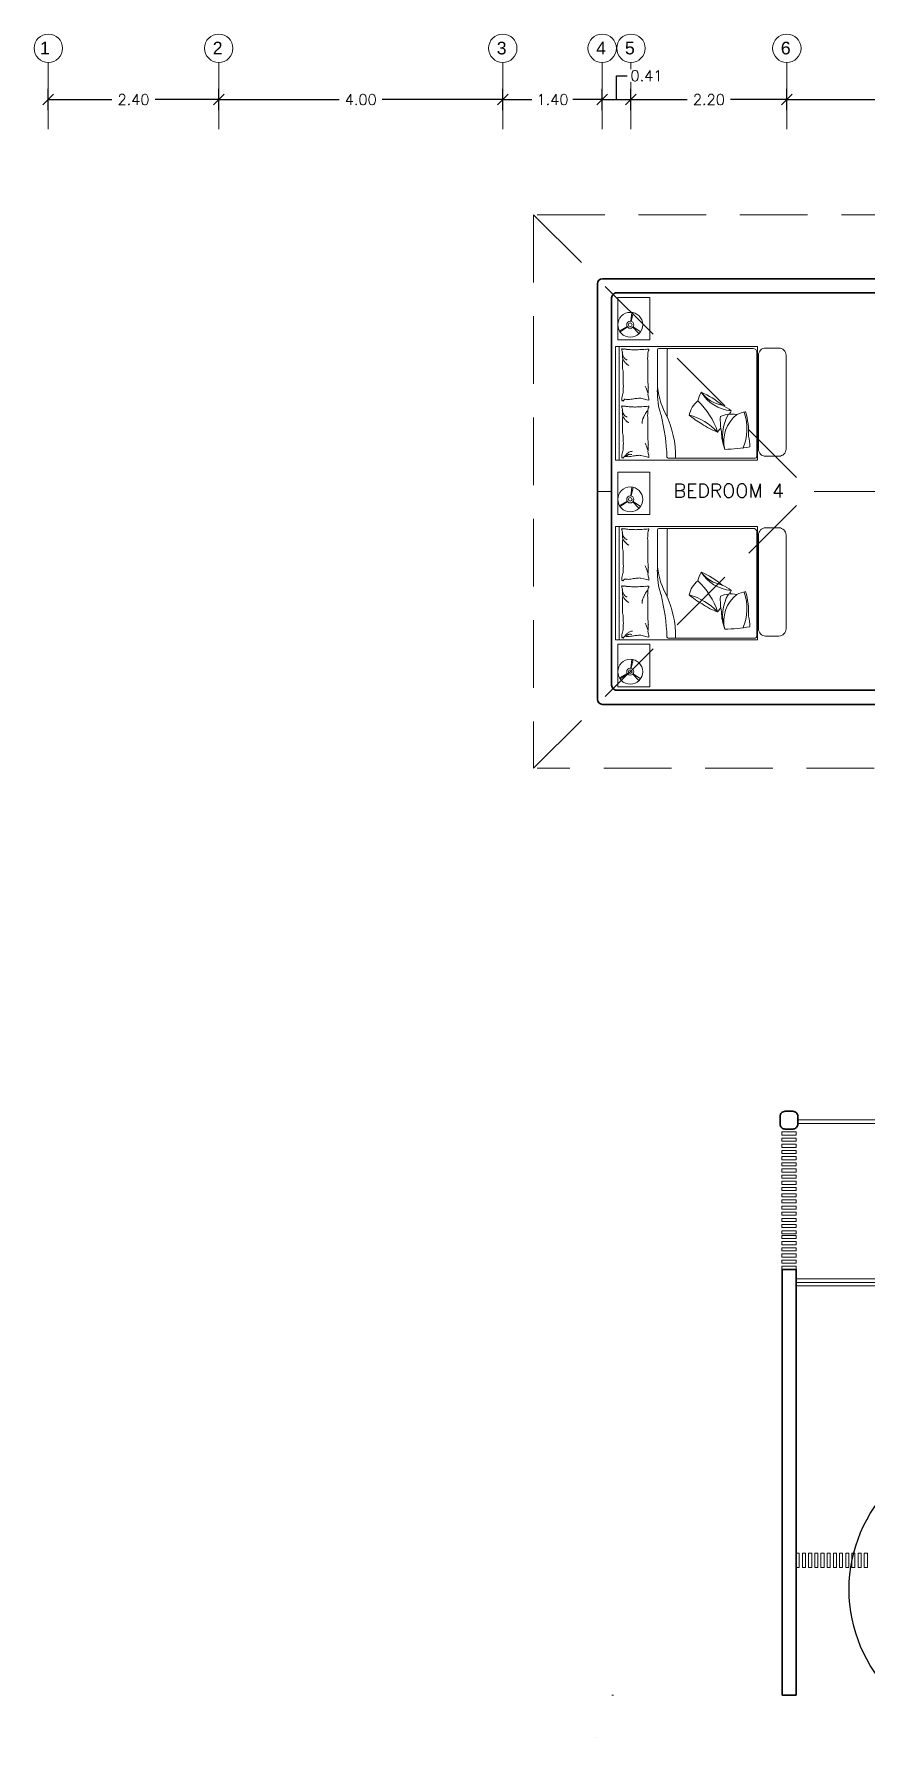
# Model space of a CAD drawing. Header units: metres. Extents: x -44 to 358, y -246 to 48.
# Drawn here: x 68.28 to 79.99, y -114.68 to -90.67 of the extents above; entities that cross this region are included whole.
import ezdxf

# ---------------------------------------------------------------- set-up
doc = ezdxf.new("R2010")
doc.units = ezdxf.units.M
doc.header["$LTSCALE"] = 0.3
doc.header["$PDMODE"] = 3
doc.linetypes.add('Grid Line 1_2_', pattern=[22.225, 12.7, -3.175, 3.175, -3.175])
doc.linetypes.add('HIDDEN2', pattern=[4.7625, 3.175, -1.5875])
for name, color, linetype, lineweight in [('0-S-GRID', 1, 'Continuous', 9), ('0-S-GRID-IDEN', 1, 'Continuous', 9), ('A-WALL', 7, 'Continuous', 30), ('baranda vidrio', 143, 'Continuous', 0), ('MOBILIARIOS', 252, 'Continuous', 0), ('muros bajitos', 252, 'Continuous', 5), ('piso', 251, 'Continuous', 18), ('puertas', 42, 'Continuous', 0)]:
    doc.layers.add(name, color=color, linetype=linetype, lineweight=lineweight)
doc.layers.add('DIMTEXTO', color=4, linetype='Continuous')
doc.layers.add('TEXTOS', color=4, linetype='Continuous')
doc.layers.add('Techos 1', color=7, linetype='HIDDEN2', lineweight=9, true_color=0x42391a)
doc.styles.add('Arial_2', font='arial.ttf', dxfattribs={"height": 0.2})
doc.styles.add('SMPLEX', font='simplex.shx')
doc.dimstyles.new('DIM-75', dxfattribs={"dimscale": 0.75, "dimtxt": 0.2, "dimasz": 0.2, "dimexe": 0.2, "dimexo": 0.2, "dimgap": 0.1, "dimtad": 0, "dimtih": 1, "dimtoh": 1, "dimzin": 0, "dimdsep": 46, "dimtxsty": 'SMPLEX', "dimblk1": 'OBLIQUE', "dimblk2": 'OBLIQUE', "dimsah": 1, "dimcen": 0.2, "dimclrd": 4, "dimclre": 4, "dimclrt": 4, "dimadec": 0, "dimazin": 0, "dimtfac": 1, "dimtmove": 0, "dimatfit": 3, "dimldrblk": 'OBLIQUE', "dimfxl": 0.2, "dimfxlon": 1, "dimtfill": 1, "dimtolj": 1, "dimtzin": 0, "dimarcsym": 0})

# ---------------------------------------------------------------- blocks, each defined once
blk = doc.blocks.new('A$Ca0281d7f')
at = {"layer": 'MOBILIARIOS'}
for p, q in [((0.401, 1.6), (0.401, 0)), ((2.401, 1.6), (0.401, 1.6)), ((0.413, 0.046), (0.413, 1.522)), ((0.463, 1.572), (1.792, 1.572)), ((1.676, 0.611), (1.676, 1.552)), ((1.812, 0.98), (1.812, 1.552)), ((2.348, 0), (2.348, 1.6)), ((2.401, 0), (2.401, 1.6)), ((1.932, 0.843), (1.962, 0.85)), ((1.962, 0.85), (2.045, 0.871)), ((0.401, 0), (2.401, 0)), ((1.658, 0.026), (0.433, 0.026)), ((1.932, 0.037), (1.962, 0.044)), ((1.962, 0.044), (2.045, 0.065))]:
    blk.add_line(p, q, dxfattribs=at)
blk.add_lwpolyline([(0.1, 1.579), (0.288, 1.579, -0.414214), (0.388, 1.479), (0.388, 0.154, -0.414214), (0.288, 0.054), (0.1, 0.054, -0.414214), (0, 0.154), (0, 1.479, -0.414214)], format="xyb", close=True, dxfattribs=at)
for centre, radius, start, end in [((0.463, 1.522), 0.05, 90, 180), ((1.656, 1.552), 0.02, 0, 90), ((1.792, 1.552), 0.02, 0, 90), ((1.931, 1.564), 0.00132, 286.6978, 7.1204), ((1.847, 1.538), 0.0875, 7.1204, 16.2212), ((1.936, 1.583), 0.0193, 260.0016, 286.6978), ((1.866, 1.514), 0.0767, 16.2212, 27.2841), ((1.984, 1.546), 0.0453, 192.869, 207.2841), ((1.921, 1.244), 0.321, 80.0016, 86.4951), ((2.089, 1.534), 0.146, 183.574, 192.869), ((3.111, 1.507), 1.164, 180.2865, 183.574), ((1.251, -12.056), 13.636, 86.4951, 86.945), ((2.045, 0.19), 1.365, 86.945, 88.3669), ((2.158, 0.875), 0.679, 88.3669, 93.3687), ((2.299, 0.649), 0.913, 93.3687, 97.6809), ((2.287, 1.367), 0.198, 97.6809, 102.1095), ((2.226, 1.807), 0.246, 278.1335, 282.1095), ((2.345, 1.366), 0.0992, 126.1766, 143.9136), ((2.289, 1.597), 0.0328, 248.579, 278.1335), ((2.382, 1.419), 0.0992, 143.9136, 164.0648), ((2.3, 1.55), 0.0156, 68.579, 111.9904), ((0.807, 1.46), 1.494, 358.0921, 0.5757), ((1.483, 1.55), 0.821, 354.7408, 358.0921), ((2.401, 1.484), 0.0992, 164.0648, 184.2159), ((2.257, 1.55), 0.0539, 329.3487, 354.7408), ((2.31, 1.565), 0.00428, 111.9904, 191.8931), ((2.309, 1.571), 0.00232, 250.436, 11.8931), ((2.314, 1.573), 0.00342, 201.7883, 250.436), ((2.34, 1.548), 0.0289, 149.3487, 184.3025), ((2.338, 1.572), 0.0251, 184.3025, 201.7883), ((15.928, 0.997), 13.983, 178.7205, 179.5243), ((7.667, 1.338), 5.719, 179.0296, 180.2865), ((2.307, 1.157), 0.2, 113.0028, 118.3168), ((2.26, 1.303), 0.0493, 118.3168, 129.0349), ((2.399, 1.191), 0.225, 129.0349, 136.1885), ((2.297, 1.33), 0.0992, 108.4397, 126.1766), ((2.564, 1.122), 0.392, 136.1885, 141.6114), ((2.35, 1.358), 0.0768, 141.6114, 152.7604), ((2.508, 1.323), 0.234, 152.7604, 159.1397), ((-1.477, 1.251), 3.773, 356.7919, 0.0008), ((1.775, 1.345), 0.529, 349.8101, 353.9133), ((1.43, 1.337), 0.873, 0.5757, 4.8018), ((2.454, 1.282), 0.152, 169.8101, 177.4614), ((2.592, 1.333), 0.29, 177.4614, 184.8018), ((0.828, 1.119), 0.985, 331.4328, 358.1261), ((0.742, 0.967), 1.071, 342.1966, 0.7418), ((0.54, 1.138), 1.405, 355.3824, 357.2509), ((1.714, 0.979), 0.23, 357.2509, 11.5586), ((3.158, 1.015), 1.216, 175.3824, 177.3904), ((2.089, 0.951), 0.146, 173.5659, 191.5586), ((1.25, 1.192), 0.739, 340.572, 342.8018), ((1.269, 1.246), 0.739, 338.3423, 340.572), ((1.289, 1.295), 0.739, 336.5156, 338.3423), ((1.307, 1.338), 0.739, 334.6889, 336.5156), ((1.613, 0.95), 0.683, 0, 7.5469), ((0.719, 1.259), 0.566, 275.3391, 327.6895), ((1.213, 0.109), 0.734, 115.259, 126.9351), ((1.653, -0.116), 1.165, 113.0642, 130.3209), ((0.809, 1.252), 0.488, 280.6986, 322.6864), ((1.987, 0.051), 1.08, 133.6306, 161.4288), ((0.709, 0.707), 0.548, 13.2034, 27.0362), ((1.015, 0.557), 0.358, 12.4782, 50.4625), ((1.664, 0.888), 0.271, 350.5159, 355.9171), ((1.931, 0.843), 0.000917, 355.9171, 104.0449), ((1.931, 0.758), 0.00132, 286.6978, 7.1204), ((1.847, 0.732), 0.0875, 7.1204, 16.2212), ((1.936, 0.777), 0.0193, 260.0016, 286.6978), ((1.715, 0.938), 0.23, 342.6136, 350.5159), ((1.866, 0.708), 0.0767, 16.2212, 27.2841), ((1.984, 0.74), 0.0453, 192.869, 207.2841), ((2.06, 0.886), 0.12, 162.6136, 173.5659), ((1.921, 0.438), 0.321, 80.0016, 86.4951), ((1.251, -12.862), 13.636, 86.4951, 86.945), ((2.048, 0.938), 0.0677, 267.3351, 284.0452), ((2.156, 1.525), 0.659, 261.9949, 267.3351), ((2.045, -0.616), 1.365, 86.945, 88.3669), ((2.158, 0.069), 0.679, 88.3669, 93.3687), ((2.193, 1.177), 0.317, 257.8016, 261.9949), ((2, -0.006), 0.882, 77.8016, 80.3156), ((2.299, -0.157), 0.913, 93.3687, 97.6809), ((2.186, 0.652), 0.204, 80.3156, 90), ((2.274, 0.364), 0.492, 90, 96.2324), ((2.287, 0.561), 0.198, 97.6809, 102.1095), ((2.226, 1.001), 0.246, 278.1335, 282.1095), ((2.258, 0.825), 0.0342, 4.4002, 63.4195), ((2.289, 0.791), 0.0328, 248.579, 278.1335), ((2.305, 0.825), 0.0131, 63.4195, 168.7276), ((2.3, 0.744), 0.0156, 68.579, 111.9904), ((2.063, 0.885), 0.242, 7.5469, 15.744), ((2.605, 0.961), 0.305, 188.4372, 195.744), ((2.257, 0.744), 0.0539, 329.3487, 354.7408), ((2.31, 0.759), 0.00428, 111.9904, 191.8931), ((2.309, 0.765), 0.00232, 250.436, 11.8931), ((2.472, 0.878), 0.161, 180, 188.4372), ((2.402, 0.837), 0.0904, 168.7276, 180), ((2.314, 0.767), 0.00342, 201.7883, 250.436), ((2.34, 0.742), 0.0289, 149.3487, 184.3025), ((2.338, 0.766), 0.0251, 184.3025, 201.7883), ((1.692, 0.373), 1.165, 164.6278, 181.8845), ((1.239, 0.439), 0.689, 160.2936, 203.6414), ((0.46, 0.144), 0.548, 64.767, 78.5998), ((0.769, 0.29), 0.358, 64.0418, 102.0262), ((0.4, 0.264), 0.477, 346.1849, 52.0017), ((2.713, 1.725), 2.198, 207.9248, 209.3793), ((0.286, 0.34), 0.608, 341.81, 30.1351), ((-0.062, 0.567), 0.988, 350.0607, 2.6202), ((1.594, -0.205), 0.87, 105.336, 136.4193), ((0.716, 1.142), 0.787, 288.3527, 306.6851), ((0.715, 1.379), 0.988, 298.4971, 311.0566), ((2.945, 0.044), 1.39, 154.2427, 180.7342), ((4.77, -0.088), 3.096, 166.4201, 177.6238), ((2.089, 0.728), 0.146, 183.574, 192.869), ((2.562, 1.097), 0.729, 212.135, 215.8263), ((15.928, 0.191), 13.983, 178.7205, 179.5243), ((3.111, 0.701), 1.164, 180.2865, 183.574), ((7.667, 0.532), 5.719, 179.0296, 180.2865), ((2.251, 0.81), 0.313, 206.4985, 212.135), ((3.292, 1.234), 1.432, 204.3265, 206.4985), ((2.484, 0.774), 0.507, 200.6743, 204.3265), ((2.08, 0.569), 0.058, 184.0828, 200.6743), ((2.297, 0.532), 0.272, 176.4448, 184.0828), ((2.307, 0.351), 0.2, 113.0028, 118.3168), ((2.26, 0.497), 0.0493, 118.3168, 129.0349), ((2.399, 0.384), 0.225, 129.0349, 136.1885), ((2.297, 0.524), 0.0992, 108.4397, 126.1766), ((2.564, 0.316), 0.392, 136.1885, 141.6114), ((2.345, 0.56), 0.0992, 126.1766, 143.9136), ((2.35, 0.552), 0.0768, 141.6114, 152.7604), ((2.382, 0.613), 0.0992, 143.9136, 164.0648), ((2.508, 0.517), 0.234, 152.7604, 159.1397), ((0.807, 0.654), 1.494, 358.0921, 0.5757), ((1.43, 0.531), 0.873, 0.5757, 4.8018), ((1.483, 0.744), 0.821, 354.7408, 358.0921), ((2.401, 0.678), 0.0992, 164.0648, 184.2159), ((7.623, 0.343), 5.322, 178.2786, 179.5731), ((2.592, 0.527), 0.29, 177.4614, 184.8018), ((1.242, 0.167), 0.734, 166.8226, 178.4988), ((0.124, 0.42), 0.787, 339.9163, 358.2487), ((2.713, 1.725), 2.198, 215.2966, 217.2418), ((0.54, 0.332), 1.405, 355.3824, 357.2509), ((3.158, 0.209), 1.216, 175.3824, 177.3904), ((1.247, 0.345), 1.049, 353.9133, 0), ((1.775, 0.439), 0.529, 349.8101, 353.9133), ((0.433, 0.046), 0.02, 180, 270), ((0.91, 2.347), 2.198, 259.4884, 268.8054), ((1.658, 0.046), 0.02, 270, 345.3738), ((1.664, 0.082), 0.271, 350.5159, 355.9171), ((1.931, 0.037), 0.000917, 355.9171, 104.0449), ((1.715, 0.132), 0.23, 342.6136, 350.5159), ((1.714, 0.173), 0.23, 357.2509, 11.5586), ((2.06, 0.08), 0.12, 162.6136, 173.5659), ((2.089, 0.145), 0.146, 173.5659, 191.5586), ((1.25, 0.386), 0.739, 340.572, 342.8018), ((1.269, 0.44), 0.739, 338.3423, 340.572), ((1.289, 0.489), 0.739, 336.5156, 338.3423), ((1.307, 0.532), 0.739, 334.6889, 336.5156), ((2.048, 0.132), 0.0677, 267.3351, 284.0452), ((2.156, 0.719), 0.659, 261.9949, 267.3351), ((2.193, 0.371), 0.317, 257.8016, 261.9949), ((2, -0.812), 0.882, 77.8016, 80.3156), ((2.203, 0.259), 0.14, 253.485, 264.3689), ((2.172, 0.169), 0.0915, 270, 284.6851), ((2.186, -0.154), 0.204, 80.3156, 90), ((2.253, 0.244), 0.14, 242.6012, 253.485), ((2.214, 0.134), 0.0562, 251.2201, 270), ((2.313, 0.209), 0.14, 224.9024, 242.6012), ((2.29, 0.269), 0.206, 248.1851, 251.2201), ((2.274, -0.442), 0.492, 90, 96.2324), ((2.289, 0.211), 0.151, 244.6449, 248.1851), ((2.267, 0.11), 0.0526, 228.5571, 244.6449), ((2.317, 0.115), 0.0899, 216.2641, 228.5571), ((2.373, 0.148), 0.14, 207.2036, 224.9024), ((2.258, 0.019), 0.0342, 4.4002, 63.4195), ((1.613, 0.144), 0.683, 0, 7.5469), ((2.305, 0.019), 0.0131, 63.4195, 168.7276), ((2.063, 0.078), 0.242, 7.5469, 15.744), ((2.605, 0.155), 0.305, 188.4372, 195.744), ((2.472, 0.072), 0.161, 180, 188.4372), ((2.402, 0.031), 0.0904, 168.7276, 180)]:
    blk.add_arc(centre, radius, start, end, dxfattribs=at)
blk = doc.blocks.new('A$C8346a57b')
at = {"layer": 'MOBILIARIOS'}
for p, q in [((0.264, 0.26), (0.234, 0.382)), ((0.27, 0.262), (0.255, 0.386)), ((0.236, 0.183), (0.134, 0.11)), ((0.241, 0.177), (0.153, 0.088)), ((0.317, 0.183), (0.419, 0.11)), ((0.32, 0.187), (0.428, 0.125))]:
    blk.add_line(p, q, dxfattribs=at)
blk.add_lwpolyline([(0, 0.598), (0.45, 0.598), (0.45, 0), (0, 0)], close=True, dxfattribs=at)
for radius in [0.175, 0.05, 0.025]:
    blk.add_circle((0.276, 0.212), radius, dxfattribs=at)
blk = doc.blocks.new('PL MUEBLES 2N NASAS 09')
at = {"color": 2}
blk.add_line((208.238, 36.935), (208.238, 36.935), dxfattribs=at)
at = {"layer": 'A-WALL', "color": 2}
for p, q in [((208.262, 57.435), (208.262, 51.575)), ((208.332, 57.505), (213.112, 57.505)), ((215.142, 51.505), (208.332, 51.505)), ((210.862, 37.538), (210.862, 43.539)), ((211.062, 43.539), (210.862, 43.539)), ((211.062, 37.538), (211.062, 43.539)), ((210.862, 37.538), (211.062, 37.538))]:
    blk.add_line(p, q, dxfattribs=at)
blk.add_lwpolyline([(212.782, 57.155), (212.692, 57.155, -0.414214), (212.662, 57.185), (212.662, 57.235, 0.414214), (212.592, 57.305), (208.532, 57.305, 0.414214), (208.462, 57.235), (208.462, 51.775, 0.414214), (208.532, 51.705), (212.592, 51.705, 0.414214), (212.662, 51.775), (212.662, 51.918)], format="xyb", dxfattribs=at)
blk.add_lwpolyline([(212.592, 57.305), (209.362, 57.305)], dxfattribs=at)
blk.add_lwpolyline([(210.904, 45.518), (211.014, 45.518, 0.414214), (211.084, 45.588), (211.084, 45.698, 0.414214), (211.014, 45.768), (210.904, 45.768, 0.414214), (210.834, 45.698), (210.834, 45.588, 0.414214)], format="xyb", close=True, dxfattribs=at)
for centre, start, end in [((208.332, 57.435), 90, 180), ((208.332, 51.575), 180, 270)]:
    blk.add_arc(centre, 0.07, start, end, dxfattribs=at)
at = {"layer": 'baranda vidrio', "color": 2}
for p, q in [((214.012, 43.406), (211.062, 43.406)), ((213.962, 43.356), (211.062, 43.356))]:
    blk.add_line(p, q, dxfattribs=at)
at = {"layer": 'muros bajitos', "color": 2}
for p, q in [((216.437, 45.646), (211.084, 45.646)), ((216.437, 45.646), (211.084, 45.646)), ((216.437, 45.596), (211.084, 45.596)), ((216.437, 45.596), (211.084, 45.596))]:
    blk.add_line(p, q, dxfattribs=at)
at = {"layer": 'piso', "color": 2}
for p, q in [((213.912, 43.306), (211.062, 43.306)), ((208.463, 37.538), (208.49, 37.538))]:
    blk.add_line(p, q, dxfattribs=at)
at = {"layer": 'puertas', "color": 2}
for p, q in [((208.262, 54.505), (208.462, 54.505)), ((210.859, 45.435), (210.859, 45.478)), ((210.859, 45.478), (211.059, 45.478)), ((211.059, 45.434), (210.859, 45.434)), ((211.059, 45.478), (211.059, 45.435)), ((211.062, 39.539), (211.104, 39.539)), ((211.062, 39.339), (211.062, 39.539)), ((211.105, 39.539), (211.105, 39.339)), ((211.104, 39.339), (211.062, 39.339))]:
    blk.add_line(p, q, dxfattribs=at)
for points in [[(211.059, 45.478), (211.059, 45.434), (210.859, 45.434), (210.859, 45.478)], [(211.059, 45.391), (211.059, 45.348), (210.859, 45.348), (210.859, 45.391)], [(211.059, 45.304), (211.059, 45.26), (210.859, 45.26), (210.859, 45.304)], [(211.059, 45.217), (211.059, 45.174), (210.859, 45.174), (210.859, 45.217)], [(211.059, 45.13), (211.059, 45.086), (210.859, 45.086), (210.859, 45.13)], [(211.059, 45.043), (211.059, 45), (210.859, 45), (210.859, 45.043)], [(211.059, 44.956), (211.059, 44.912), (210.859, 44.912), (210.859, 44.956)], [(211.059, 44.869), (211.059, 44.826), (210.859, 44.826), (210.859, 44.869)], [(211.059, 44.782), (211.059, 44.738), (210.859, 44.738), (210.859, 44.782)], [(211.059, 44.694), (211.059, 44.651), (210.859, 44.651), (210.859, 44.694)], [(211.059, 44.606), (211.059, 44.563), (210.859, 44.563), (210.859, 44.606)], [(211.059, 44.52), (211.059, 44.477), (210.859, 44.477), (210.859, 44.52)], [(211.059, 44.432), (211.059, 44.389), (210.859, 44.389), (210.859, 44.432)], [(211.059, 44.346), (211.059, 44.303), (210.859, 44.303), (210.859, 44.346)], [(211.059, 44.258), (211.059, 44.215), (210.859, 44.215), (210.859, 44.258)], [(211.059, 44.172), (211.059, 44.129), (210.859, 44.129), (210.859, 44.172)], [(211.059, 44.084), (211.059, 44.041), (210.859, 44.041), (210.859, 44.084)], [(211.059, 44.018), (211.059, 43.975), (210.859, 43.975), (210.859, 44.018)], [(211.059, 43.931), (211.059, 43.888), (210.859, 43.888), (210.859, 43.931)], [(211.059, 43.844), (211.059, 43.801), (210.859, 43.801), (210.859, 43.844)], [(211.059, 43.757), (211.059, 43.714), (210.859, 43.714), (210.859, 43.757)], [(211.059, 43.67), (211.059, 43.627), (210.859, 43.627), (210.859, 43.67)], [(211.059, 43.583), (211.059, 43.539), (210.859, 43.539), (210.859, 43.583)], [(211.062, 39.539), (211.105, 39.539), (211.105, 39.339), (211.062, 39.339)], [(211.148, 39.539), (211.192, 39.539), (211.192, 39.339), (211.148, 39.339)], [(211.236, 39.539), (211.279, 39.539), (211.279, 39.339), (211.236, 39.339)], [(211.322, 39.539), (211.366, 39.539), (211.366, 39.339), (211.322, 39.339)], [(211.41, 39.539), (211.453, 39.539), (211.453, 39.339), (211.41, 39.339)], [(211.496, 39.539), (211.54, 39.539), (211.54, 39.339), (211.496, 39.339)], [(211.584, 39.539), (211.627, 39.539), (211.627, 39.339), (211.584, 39.339)], [(211.671, 39.539), (211.714, 39.539), (211.714, 39.339), (211.671, 39.339)], [(211.758, 39.539), (211.801, 39.539), (211.801, 39.339), (211.758, 39.339)], [(211.846, 39.539), (211.889, 39.539), (211.889, 39.339), (211.846, 39.339)], [(211.933, 39.539), (211.976, 39.539), (211.976, 39.339), (211.933, 39.339)], [(212.02, 39.539), (212.063, 39.539), (212.063, 39.339), (212.02, 39.339)]]:
    blk.add_lwpolyline(points, close=True, dxfattribs=at)
at = {"layer": 'Techos 1', "color": 2}
for p, q in [((207.362, 58.405), (207.362, 50.605)), ((207.362, 58.405), (211.262, 54.505)), ((207.412, 58.405), (235.412, 58.405)), ((207.362, 50.605), (211.262, 54.505)), ((211.312, 54.505), (226.062, 54.505)), ((222.162, 50.605), (207.412, 50.605))]:
    blk.add_line(p, q, dxfattribs=at)
at = {"layer": 'MOBILIARIOS', "color": 2, "xscale": -1}
for name, p in [('A$C8346a57b', (209, 56.644)), ('A$Ca0281d7f', (210.918, 54.949)), ('A$C8346a57b', (209, 54.182)), ('A$Ca0281d7f', (210.918, 52.414)), ('A$C8346a57b', (209, 51.753))]:
    blk.add_blockref(name, p, dxfattribs=at)
at = {"layer": 'TEXTOS', "color": 2, "insert": (209.201, 54.419), "char_height": 0.195, "width": 3.40488, "attachment_point": 7}
blk.add_mtext('{\\Fromans|c0; BEDROOM 4}', dxfattribs=at)
blk = doc.blocks.new('_OBLIQUE')
at = {"color": 0, "linetype": 'ByBlock'}
blk.add_line((-0.5, -0.5), (0.5, 0.5), dxfattribs=at)
blk = doc.blocks.new('*D1203')
at = {"layer": 'DEFPOINTS', "color": 0, "transparency": 16777216}
for p in [(70.88, -91.59), (68.48, -92.006), (70.88, -92.006)]:
    blk.add_point(p, dxfattribs=at)
at = {"layer": 'DIMTEXTO', "color": 4, "lineweight": -2, "transparency": 16777216}
for p, q in [((68.48, -91.74), (68.48, -91.44)), ((70.88, -91.74), (70.88, -91.44)), ((68.48, -91.59), (69.377, -91.59)), ((70.88, -91.59), (69.984, -91.59))]:
    blk.add_line(p, q, dxfattribs=at)
at = {"layer": 'DIMTEXTO', "color": 4, "lineweight": -2, "transparency": 16777216, "xscale": 0.15, "yscale": 0.15, "zscale": 0.15, "rotation": 180}
blk.add_blockref('_OBLIQUE', (68.48, -91.59), dxfattribs=at)
at = {"layer": 'DIMTEXTO', "color": 4, "lineweight": -2, "transparency": 16777216, "xscale": 0.15, "yscale": 0.15, "zscale": 0.15}
blk.add_blockref('_OBLIQUE', (70.88, -91.59), dxfattribs=at)
at = {"layer": 'DIMTEXTO', "color": 4, "transparency": 16777216, "insert": (69.68, -91.59), "char_height": 0.15, "attachment_point": 5, "style": 'SMPLEX', "bg_fill": 3, "box_fill_scale": 1.1, "bg_fill_color": 256, "bg_fill_true_color": 13158600, "bg_fill_transparency": 0}
blk.add_mtext('\\A1;2.40', dxfattribs=at)
blk = doc.blocks.new('*D1204')
at = {"layer": 'DEFPOINTS', "color": 0, "ltscale": 0.05, "transparency": 16777216}
for p in [(74.88, -91.59), (70.88, -92.006), (74.88, -92.006)]:
    blk.add_point(p, dxfattribs=at)
at = {"layer": 'DIMTEXTO', "color": 4, "lineweight": -2, "ltscale": 0.05, "transparency": 16777216}
for p, q in [((70.88, -91.74), (70.88, -91.44)), ((74.88, -91.74), (74.88, -91.44)), ((70.88, -91.59), (72.577, -91.59)), ((74.88, -91.59), (73.184, -91.59))]:
    blk.add_line(p, q, dxfattribs=at)
at = {"layer": 'DIMTEXTO', "color": 4, "lineweight": -2, "ltscale": 0.05, "transparency": 16777216, "xscale": 0.15, "yscale": 0.15, "zscale": 0.15, "rotation": 180}
blk.add_blockref('_OBLIQUE', (70.88, -91.59), dxfattribs=at)
at = {"layer": 'DIMTEXTO', "color": 4, "lineweight": -2, "ltscale": 0.05, "transparency": 16777216, "xscale": 0.15, "yscale": 0.15, "zscale": 0.15}
blk.add_blockref('_OBLIQUE', (74.88, -91.59), dxfattribs=at)
at = {"layer": 'DIMTEXTO', "color": 4, "ltscale": 0.05, "transparency": 16777216, "insert": (72.88, -91.59), "char_height": 0.15, "attachment_point": 5, "style": 'SMPLEX', "bg_fill": 3, "box_fill_scale": 1.1, "bg_fill_color": 256, "bg_fill_true_color": 13158600, "bg_fill_transparency": 0}
blk.add_mtext('\\A1;4.00', dxfattribs=at)
blk = doc.blocks.new('*D1205')
at = {"layer": 'DEFPOINTS', "color": 0, "ltscale": 0.05, "transparency": 16777216}
for p in [(76.28, -91.59), (74.88, -92.006), (76.28, -92.006)]:
    blk.add_point(p, dxfattribs=at)
at = {"layer": 'DIMTEXTO', "color": 4, "lineweight": -2, "ltscale": 0.05, "transparency": 16777216}
for p, q in [((74.88, -91.74), (74.88, -91.44)), ((76.28, -91.74), (76.28, -91.44)), ((74.88, -91.59), (75.291, -91.59)), ((76.28, -91.59), (75.869, -91.59))]:
    blk.add_line(p, q, dxfattribs=at)
at = {"layer": 'DIMTEXTO', "color": 4, "lineweight": -2, "ltscale": 0.05, "transparency": 16777216, "xscale": 0.15, "yscale": 0.15, "zscale": 0.15, "rotation": 180}
blk.add_blockref('_OBLIQUE', (74.88, -91.59), dxfattribs=at)
at = {"layer": 'DIMTEXTO', "color": 4, "lineweight": -2, "ltscale": 0.05, "transparency": 16777216, "xscale": 0.15, "yscale": 0.15, "zscale": 0.15}
blk.add_blockref('_OBLIQUE', (76.28, -91.59), dxfattribs=at)
at = {"layer": 'DIMTEXTO', "color": 4, "ltscale": 0.05, "transparency": 16777216, "insert": (75.58, -91.59), "char_height": 0.15, "attachment_point": 5, "style": 'SMPLEX', "bg_fill": 3, "box_fill_scale": 1.1, "bg_fill_color": 256, "bg_fill_true_color": 13158600, "bg_fill_transparency": 0}
blk.add_mtext('\\A1;1.40', dxfattribs=at)
blk = doc.blocks.new('*D1206')
at = {"layer": 'DEFPOINTS', "color": 0, "ltscale": 0.05, "transparency": 16777216}
for p in [(76.685, -91.59), (76.28, -92.006), (76.685, -92.006)]:
    blk.add_point(p, dxfattribs=at)
at = {"layer": 'DIMTEXTO', "color": 4, "lineweight": -2, "ltscale": 0.05, "transparency": 16777216}
for p, q in [((76.483, -91.59), (76.483, -91.253)), ((76.483, -91.253), (76.633, -91.253)), ((76.28, -91.74), (76.28, -91.44)), ((76.685, -91.74), (76.685, -91.44)), ((76.28, -91.59), (76.685, -91.59))]:
    blk.add_line(p, q, dxfattribs=at)
at = {"layer": 'DIMTEXTO', "color": 4, "lineweight": -2, "ltscale": 0.05, "transparency": 16777216, "xscale": 0.15, "yscale": 0.15, "zscale": 0.15, "rotation": 180}
blk.add_blockref('_OBLIQUE', (76.28, -91.59), dxfattribs=at)
at = {"layer": 'DIMTEXTO', "color": 4, "lineweight": -2, "ltscale": 0.05, "transparency": 16777216, "xscale": 0.15, "yscale": 0.15, "zscale": 0.15}
blk.add_blockref('_OBLIQUE', (76.685, -91.59), dxfattribs=at)
at = {"layer": 'DIMTEXTO', "color": 4, "ltscale": 0.05, "transparency": 16777216, "insert": (76.904, -91.253), "char_height": 0.15, "attachment_point": 5, "style": 'SMPLEX', "bg_fill": 3, "box_fill_scale": 1.1, "bg_fill_color": 256, "bg_fill_true_color": 13158600, "bg_fill_transparency": 0}
blk.add_mtext('\\A1;0.41', dxfattribs=at)
blk = doc.blocks.new('*D1207')
at = {"layer": 'DEFPOINTS', "color": 0, "ltscale": 0.05, "transparency": 16777216}
for p in [(78.88, -91.59), (76.685, -92.006), (78.88, -92.006)]:
    blk.add_point(p, dxfattribs=at)
at = {"layer": 'DIMTEXTO', "color": 4, "lineweight": -2, "ltscale": 0.05, "transparency": 16777216}
for p, q in [((76.685, -91.74), (76.685, -91.44)), ((78.88, -91.74), (78.88, -91.44)), ((76.685, -91.59), (77.479, -91.59)), ((78.88, -91.59), (78.086, -91.59))]:
    blk.add_line(p, q, dxfattribs=at)
at = {"layer": 'DIMTEXTO', "color": 4, "lineweight": -2, "ltscale": 0.05, "transparency": 16777216, "xscale": 0.15, "yscale": 0.15, "zscale": 0.15, "rotation": 180}
blk.add_blockref('_OBLIQUE', (76.685, -91.59), dxfattribs=at)
at = {"layer": 'DIMTEXTO', "color": 4, "lineweight": -2, "ltscale": 0.05, "transparency": 16777216, "xscale": 0.15, "yscale": 0.15, "zscale": 0.15}
blk.add_blockref('_OBLIQUE', (78.88, -91.59), dxfattribs=at)
at = {"layer": 'DIMTEXTO', "color": 4, "ltscale": 0.05, "transparency": 16777216, "insert": (77.783, -91.59), "char_height": 0.15, "attachment_point": 5, "style": 'SMPLEX', "bg_fill": 3, "box_fill_scale": 1.1, "bg_fill_color": 256, "bg_fill_true_color": 13158600, "bg_fill_transparency": 0}
blk.add_mtext('\\A1;2.20', dxfattribs=at)
blk = doc.blocks.new('*D1208')
at = {"layer": 'DEFPOINTS', "color": 0, "ltscale": 0.05, "transparency": 16777216}
for p in [(83.031, -91.59), (78.88, -92.006), (83.031, -92.006)]:
    blk.add_point(p, dxfattribs=at)
at = {"layer": 'DIMTEXTO', "color": 4, "lineweight": -2, "ltscale": 0.05, "transparency": 16777216}
for p, q in [((78.88, -91.74), (78.88, -91.44)), ((83.031, -91.74), (83.031, -91.44)), ((78.88, -91.59), (80.666, -91.59)), ((83.031, -91.59), (81.245, -91.59))]:
    blk.add_line(p, q, dxfattribs=at)
at = {"layer": 'DIMTEXTO', "color": 4, "lineweight": -2, "ltscale": 0.05, "transparency": 16777216, "xscale": 0.15, "yscale": 0.15, "zscale": 0.15, "rotation": 180}
blk.add_blockref('_OBLIQUE', (78.88, -91.59), dxfattribs=at)
at = {"layer": 'DIMTEXTO', "color": 4, "lineweight": -2, "ltscale": 0.05, "transparency": 16777216, "xscale": 0.15, "yscale": 0.15, "zscale": 0.15}
blk.add_blockref('_OBLIQUE', (83.031, -91.59), dxfattribs=at)
at = {"layer": 'DIMTEXTO', "color": 4, "ltscale": 0.05, "transparency": 16777216, "insert": (80.956, -91.59), "char_height": 0.15, "attachment_point": 5, "style": 'SMPLEX', "bg_fill": 3, "box_fill_scale": 1.1, "bg_fill_color": 256, "bg_fill_true_color": 13158600, "bg_fill_transparency": 0}
blk.add_mtext('\\A1;4.15', dxfattribs=at)

msp = doc.modelspace()

# ---------------------------------------------------------------- linework, layer by layer
at = {"layer": '0-S-GRID', "linetype": 'Grid Line 1_2_'}
for p, q in [((68.4802985, -91.0662443), (68.4802985, -92.0062443)), ((68.4802985, -91.0662443), (68.4802985, -92.0062443)), ((70.8802985, -91.0662443), (70.8802985, -92.0062443)), ((70.8802985, -91.0662443), (70.8802985, -92.0062443)), ((74.8802985, -91.0662443), (74.8802985, -92.0062443)), ((74.8802985, -91.0662443), (74.8802985, -92.0062443)), ((76.279971, -91.0662443), (76.279971, -92.0062443)), ((76.279971, -91.0662443), (76.279971, -92.0062443)), ((76.6852985, -91.0662443), (76.6852985, -92.0062443)), ((76.6852985, -91.0662443), (76.6852985, -92.0062443)), ((78.8802985, -91.0662443), (78.8802985, -92.0062443)), ((78.8802985, -91.0662443), (78.8802985, -92.0062443))]:
    msp.add_line(p, q, dxfattribs=at)
at = {"layer": '0-S-GRID-IDEN'}
for centre in [(68.4802985, -90.8662443), (70.8802985, -90.8662443), (74.8802985, -90.8662443), (76.279971, -90.8662443), (76.6852985, -90.8662443), (78.8802985, -90.8662443)]:
    msp.add_circle(centre, 0.2, dxfattribs=at)
at = {"layer": 'DIMTEXTO', "color": 6, "ltscale": 0.2}
msp.add_circle((81.8220134, -112.5919742), 2.0642747, dxfattribs=at)

# ---------------------------------------------------------------- block references
msp.add_blockref('PL MUEBLES 2N NASAS 09', (-132.0484004, -151.6197483))

# ---------------------------------------------------------------- texts
at = {"layer": 'DIMTEXTO', "char_height": 0.1785937, "width": 0.168354375, "attachment_point": 3, "style": 'Arial_2'}
for s, insert in [('1', (68.500475, -90.7740905)), ('2', (70.9344662, -90.7740905)), ('3', (74.9344662, -90.7740905)), ('4', (76.3341387, -90.7740905)), ('5', (76.7394662, -90.7740905)), ('6', (78.9344662, -90.7740905))]:
    msp.add_mtext(s, dxfattribs=dict(at, insert=insert))

# ---------------------------------------------------------------- next in the draw order: dimensions: what is measured, and where the dimension line sits
at = {"layer": 'DIMTEXTO'}
dim = msp.add_linear_dim(base=(70.8802985, -91.5900385), p1=(68.4802985, -92.0062443), p2=(70.8802985, -92.0062443), dimstyle='DIM-75', dxfattribs=at)
dim.commit()
dim.dimension.update_dxf_attribs({"geometry": '*D1203', "text_midpoint": (69.6802985, -91.5900385)})

# ---------------------------------------------------------------- next in the draw order: dimensions: what is measured, and where the dimension line sits
at = {"layer": 'DIMTEXTO', "color": 1, "ltscale": 0.05}
dim = msp.add_linear_dim(base=(74.8802985, -91.5900385), p1=(70.8802985, -92.0062443), p2=(74.8802985, -92.0062443), dimstyle='DIM-75', override={"dimtmove": 1}, dxfattribs=at)
dim.commit()
dim.dimension.update_dxf_attribs({"geometry": '*D1204', "text_midpoint": (72.8802985, -91.5900385)})

# ---------------------------------------------------------------- next in the draw order: dimensions: what is measured, and where the dimension line sits
dim = msp.add_linear_dim(base=(76.279971, -91.5900385), p1=(74.8802985, -92.0062443), p2=(76.279971, -92.0062443), dimstyle='DIM-75', override={"dimtmove": 1}, dxfattribs=at)
dim.commit()
dim.dimension.update_dxf_attribs({"geometry": '*D1205', "text_midpoint": (75.5801348, -91.5900385)})

# ---------------------------------------------------------------- next in the draw order: dimensions: what is measured, and where the dimension line sits
dim = msp.add_linear_dim(base=(76.6852985, -91.5900385), p1=(76.279971, -92.0062443), p2=(76.6852985, -92.0062443), dimstyle='DIM-75', override={"dimtmove": 1}, dxfattribs=at)
dim.commit()
dim.dimension.update_dxf_attribs({"geometry": '*D1206', "text_midpoint": (76.7076348, -91.2525385)})

# ---------------------------------------------------------------- next in the draw order: dimensions: what is measured, and where the dimension line sits
dim = msp.add_linear_dim(base=(78.8802985348, -91.5900385347), p1=(76.6852985348, -92.0062443381), p2=(78.8802985348, -92.0062443083), dimstyle='DIM-75', override={"dimtmove": 1}, dxfattribs=at)
dim.commit()
dim.dimension.update_dxf_attribs({"geometry": '*D1207', "text_midpoint": (77.7827985348, -91.5900385347)})

# ---------------------------------------------------------------- next in the draw order: dimensions: what is measured, and where the dimension line sits
dim = msp.add_linear_dim(base=(83.0308986, -91.5900385), p1=(78.8802985, -92.0062443), p2=(83.0308986, -92.0062443), dimstyle='DIM-75', override={"dimtmove": 1}, dxfattribs=at)
dim.commit()
dim.dimension.update_dxf_attribs({"geometry": '*D1208', "text_midpoint": (80.9555985, -91.5900385)})

doc.saveas('drawing.dxf')
